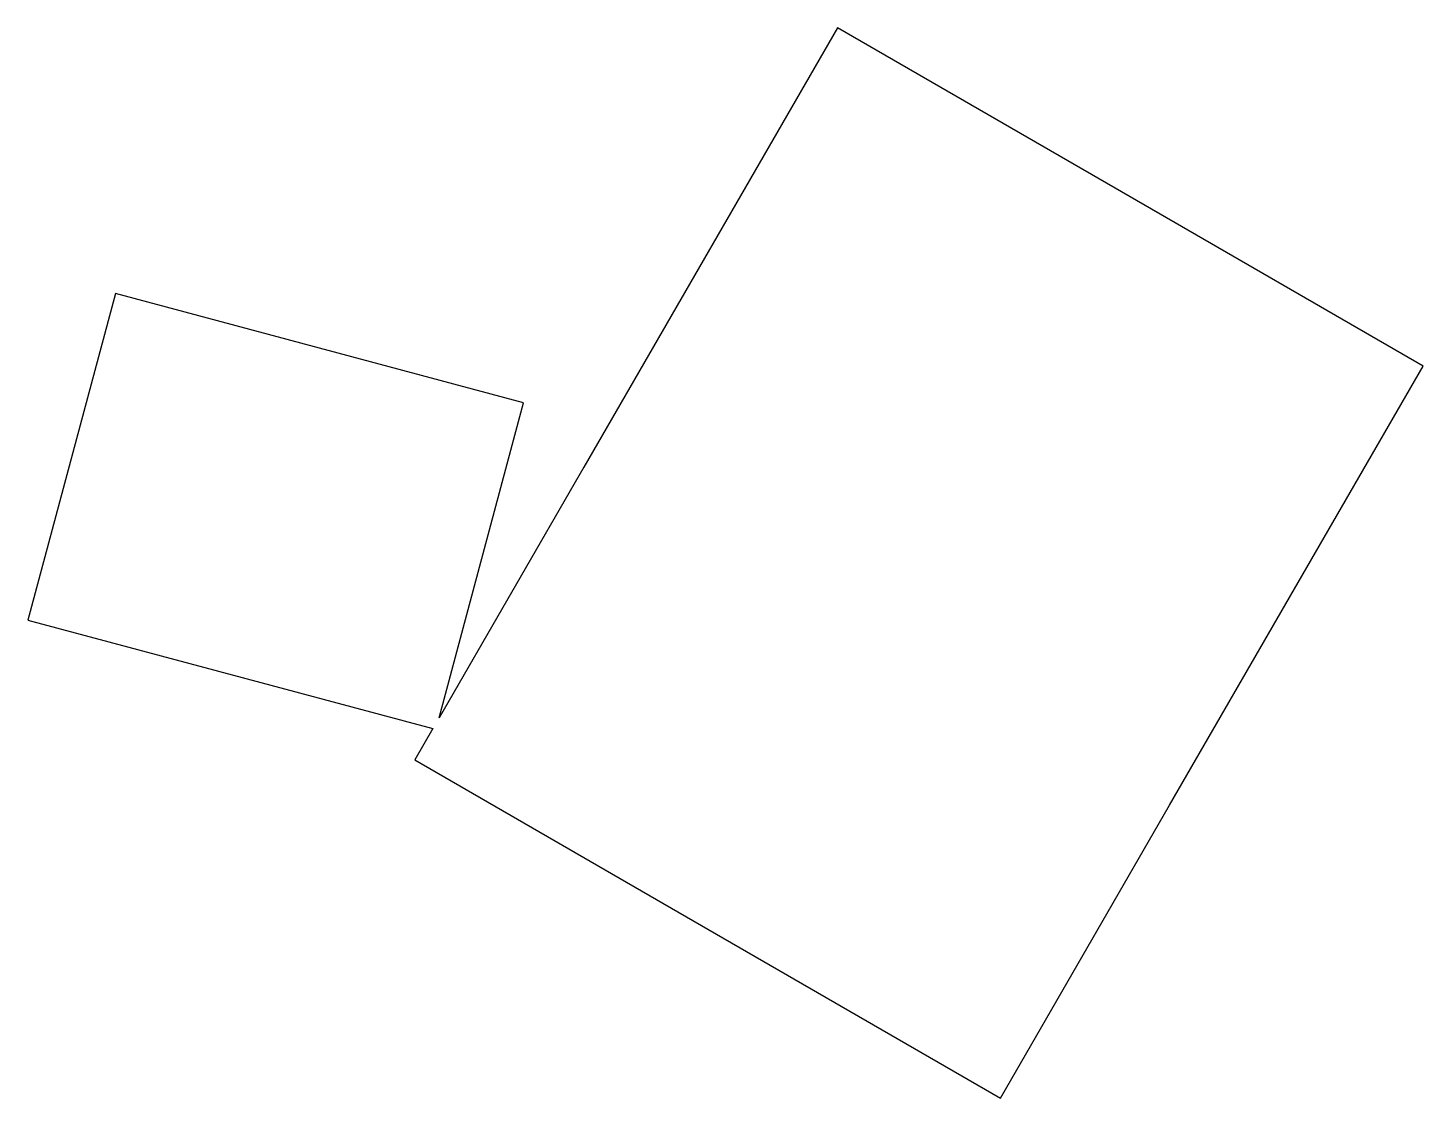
# Model space of a CAD drawing. Header units: millimetres. Extents: x 223.9 to 302.4, y -180.6 to -120.5.
import ezdxf

# ---------------------------------------------------------------- set-up
doc = ezdxf.new("R2010")
doc.units = ezdxf.units.MM

msp = doc.modelspace()

# ---------------------------------------------------------------- linework, layer by layer
at = {"linetype": 'CONTINUOUS'}
for p, q in [((269.441, -120.455), (255.191, -145.137)), ((285.896, -129.955), (269.441, -120.455)), ((302.35, -139.455), (285.896, -129.955)), ((228.863, -135.375), (223.946, -153.728)), ((251.804, -141.522), (228.863, -135.375)), ((288.1, -164.137), (302.35, -139.455)), ((247.063, -159.216), (251.804, -141.522)), ((255.191, -145.137), (247.063, -159.216)), ((223.946, -153.728), (246.71, -159.827)), ((246.71, -159.827), (245.691, -161.591)), ((245.691, -161.591), (262.146, -171.091)), ((278.6, -180.591), (288.1, -164.137)), ((262.146, -171.091), (278.6, -180.591))]:
    msp.add_line(p, q, dxfattribs=at)

doc.saveas('drawing.dxf')
